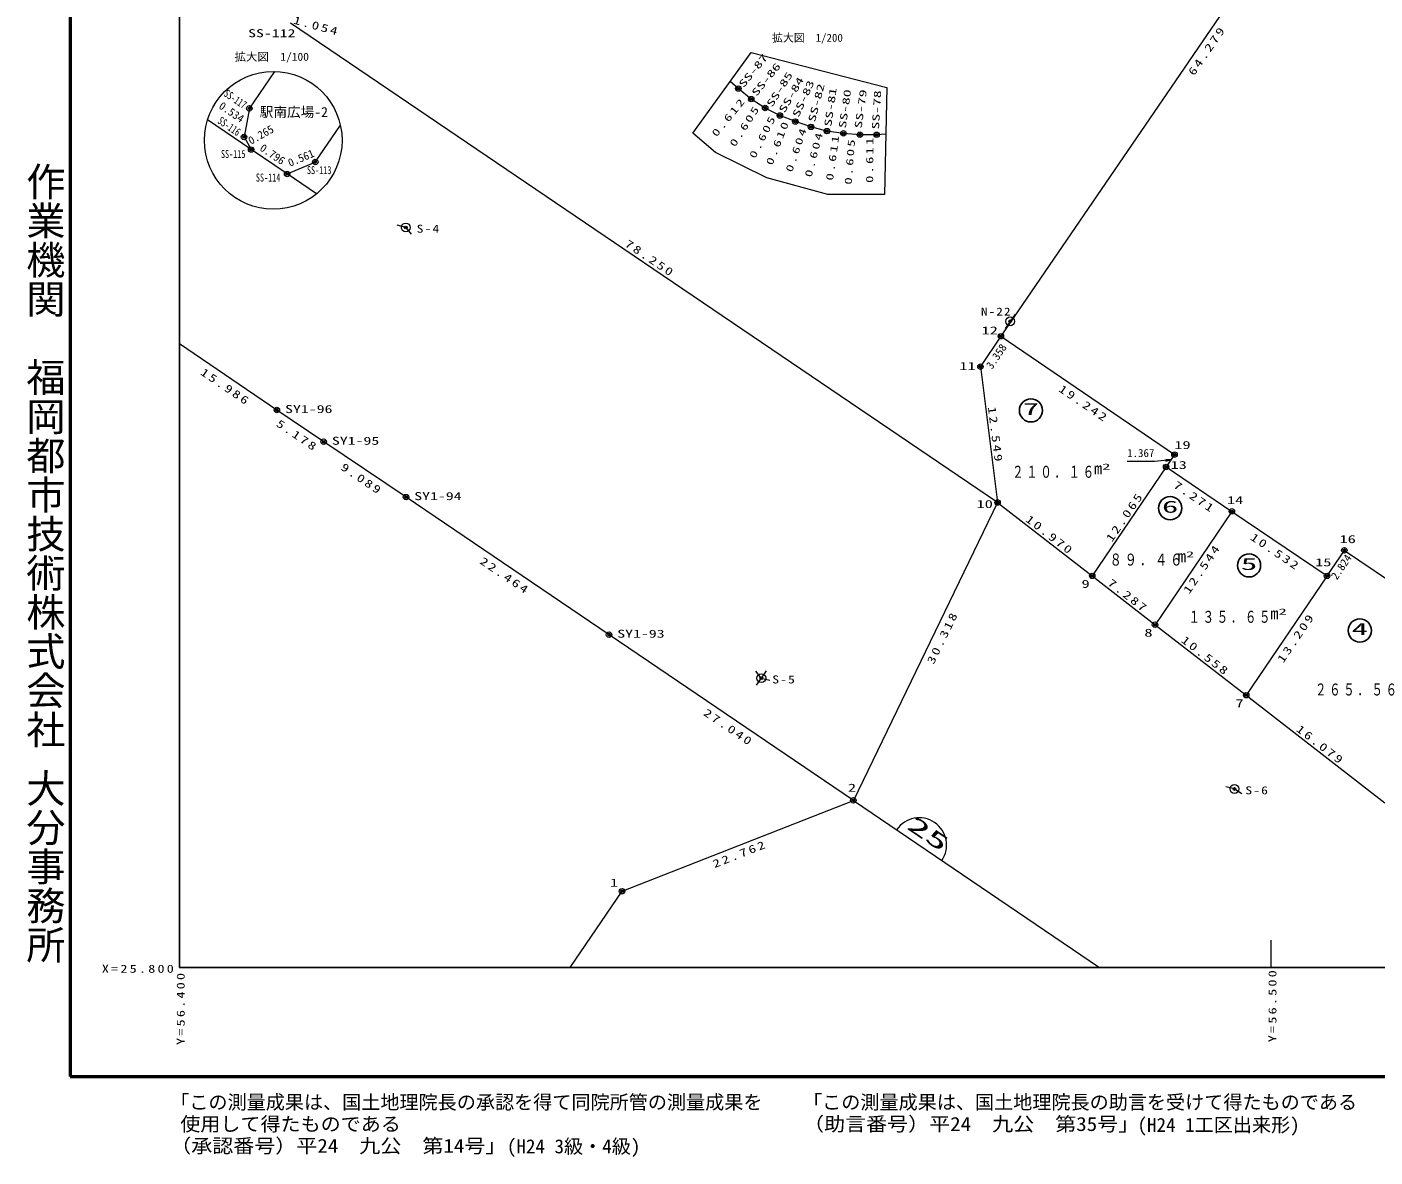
# Model space of a CAD drawing. Units: millimetres at full size, sheet at 1:500, with parts at other scales. Extents: x 56386042 to 56854500, y 25771750 to 26117216.
# Drawn here: x 56386042 to 56509521, y 25782630 to 25886160 of the extents above; entities that cross this region are included whole.
import ezdxf
from ezdxf.enums import TextEntityAlignment as Align

# ---------------------------------------------------------------- set-up
doc = ezdxf.new("R2010")
doc.units = ezdxf.units.MM
doc.header["$LTSCALE"] = 500
doc.header["$PDMODE"] = 32
doc.header["$PDSIZE"] = 250
doc.layers.add('レイヤ1', color=7, linetype='Continuous', lineweight=13)
doc.layers.add('基準点', color=7, linetype='Continuous', lineweight=13)
doc.styles.add('@ＭＳ ゴシック', font='')
doc.styles.add('ＭＳ ゴシック', font='')
doc.styles.add('ＭＳ 明朝', font='')
doc.styles.get('@ＭＳ ゴシック').set_extended_font_data('@MS Gothic')
doc.styles.get('ＭＳ ゴシック').set_extended_font_data('MS Gothic')
doc.styles.get('ＭＳ 明朝').set_extended_font_data('MS Mincho')

# ---------------------------------------------------------------- blocks, each defined once
blk = doc.blocks.new('open_arrow')
at = {"color": 0, "linetype": 'Continuous', "lineweight": -2}
blk.add_lwpolyline([(7.5, 1.25), (0, 0), (7.5, -1.25)], dxfattribs=at)

msp = doc.modelspace()

# ---------------------------------------------------------------- linework, layer by layer
at = {"layer": 'レイヤ1', "lineweight": 50}
for p, q in [((56390000, 26110000), (56390000, 25790000)), ((56390000, 25790000), (56810000, 25790000))]:
    msp.add_line(p, q, dxfattribs=at)
at = {"layer": 'レイヤ1', "lineweight": 25}
for p, q in [((56400000, 26100000), (56400000, 25800000)), ((56400000, 25800000), (56800000, 25800000))]:
    msp.add_line(p, q, dxfattribs=at)
at = {"layer": 'レイヤ1'}
for p, q in [((56511503, 25910909), (56475253, 25857827)), ((56474949, 25842593), (56410178, 25886499)), ((56447029.6, 25876445), (56452372.4, 25883823.2)), ((56452372.4, 25883823.2), (56464788.2, 25880617.5)), ((56408712.2, 25882079.1), (56406415.9, 25878707.1)), ((56451197.5, 25880514.1), (56450441.2, 25881156.3)), ((56452385, 25879549.1), (56451197.5, 25880514.1)), ((56464788.2, 25880617.5), (56464584.7, 25870796.8)), ((56406415.9, 25878707.1), (56405925.9, 25876082.1)), ((56453660, 25878734.1), (56452385, 25879549.1)), ((56455007.5, 25878049.1), (56453660, 25878734.1)), ((56406575.9, 25874926.5), (56402577.3, 25877636.9)), ((56456427.5, 25877491.6), (56455007.5, 25878049.1)), ((56457855, 25877001.6), (56456427.5, 25877491.6)), ((56412450.9, 25873787.1), (56414750, 25877161.2)), ((56449115.8, 25874664), (56447029.6, 25876445)), ((56459317.5, 25876621.6), (56457855, 25877001.6)), ((56460830, 25876409.1), (56459317.5, 25876621.6)), ((56462337.5, 25876291.6), (56460830, 25876409.1)), ((56463865, 25876284.1), (56462337.5, 25876291.6)), ((56464699.3, 25876325.1), (56463865, 25876284.1)), ((56405925.9, 25876082.1), (56406575.9, 25874926.5)), ((56409871.4, 25872692.8), (56406575.9, 25874926.5)), ((56409871.4, 25872692.8), (56412450.9, 25873787.1)), ((56453797.2, 25872323.3), (56449115.8, 25874664)), ((56412559.2, 25870870.9), (56409871.4, 25872692.8)), ((56459394.5, 25870796.8), (56453797.2, 25872323.3)), ((56464584.7, 25870796.8), (56459394.5, 25870796.8)), ((56475253, 25857827), (56473376, 25855043)), ((56475253, 25857827), (56491153, 25846990)), ((56408936, 25851068), (56400000, 25857135.7)), ((56473376, 25855043), (56474949, 25842593)), ((56413222, 25848162), (56408936, 25851068)), ((56420765, 25843092), (56413222, 25848162)), ((56491153, 25846990), (56490386, 25845858)), ((56490386, 25845858), (56483618, 25835870)), ((56489315.3, 25846339.7), (56486815.3, 25846339.7)), ((56490820.5, 25846499.3), (56489315.3, 25846339.7)), ((56490386, 25845858), (56496407, 25841781)), ((56439359, 25830486), (56420765, 25843092)), ((56474949, 25842593), (56461736, 25815306)), ((56474949, 25842593), (56483618, 25835870)), ((56496407, 25841781), (56489370, 25831397)), ((56496407, 25841781), (56505126, 25835873)), ((56505126, 25835873), (56506710, 25838211)), ((56506710, 25838211), (56520002, 25829201)), ((56483618, 25835870), (56489370, 25831397)), ((56505126, 25835873), (56497720, 25824935)), ((56489370, 25831397), (56497720, 25824935)), ((56461736, 25815306), (56439359, 25830486)), ((56497720, 25824935), (56510430, 25815087)), ((56440550, 25806983), (56461736, 25815306)), ((56461736, 25815306), (56484278.9, 25800000)), ((56435789.8, 25800000), (56440550, 25806983))]:
    msp.add_line(p, q, dxfattribs=at)
at = {"layer": 'レイヤ1', "lineweight": 18}
for p, q in [((56490820.5, 25846499.3), (56490820.4, 25846499.3)), ((56490820.5, 25846499.3), (56490820.4, 25846499.3)), ((56490820.5, 25846499.3), (56490820.4, 25846499.3)), ((56500000, 25800000), (56500000, 25802500))]:
    msp.add_line(p, q, dxfattribs=at)
at = {"layer": 'レイヤ1'}
for centre, radius in [((56408600.3, 25875776.4), 6303.8), ((56451197.5, 25880514.1), 250), ((56406415.9, 25878707.1), 250), ((56452385, 25879549.1), 250), ((56453660, 25878734.1), 250), ((56455007.5, 25878049.1), 250), ((56456427.5, 25877491.6), 250), ((56405925.9, 25876082.1), 250), ((56457855, 25877001.6), 250), ((56459317.5, 25876621.6), 250), ((56460830, 25876409.1), 250), ((56462337.5, 25876291.6), 250), ((56463865, 25876284.1), 250), ((56406575.9, 25874926.5), 250), ((56412450.9, 25873787.1), 250), ((56409871.4, 25872692.8), 250), ((56475253, 25857827), 250), ((56473376, 25855043), 250), ((56408936, 25851068), 250), ((56413222, 25848162), 250), ((56491153, 25846990), 250), ((56490386, 25845858), 250), ((56420765, 25843092), 250), ((56474949, 25842593), 250), ((56496407, 25841781), 250), ((56506710, 25838211), 250), ((56483618, 25835870), 250), ((56505126, 25835873), 250), ((56439359, 25830486), 250), ((56489370, 25831397), 250), ((56497720, 25824935), 250), ((56461736, 25815306), 250), ((56440550, 25806983), 250)]:
    msp.add_circle(centre, radius, dxfattribs=at)
at = {"layer": 'レイヤ1', "lineweight": 25}
for centre in [(56478002.3, 25851030.2), (56490754.4, 25842075.4), (56497982.2, 25836832.1), (56508129.6, 25830866.3)]:
    msp.add_circle(centre, 1060.7, dxfattribs=at)
at = {"layer": 'レイヤ1', "lineweight": 18}
msp.add_arc((56467771.2, 25811208.3), 2500, 325.82454, 145.82454, dxfattribs=at)
at = {"layer": 'レイヤ1'}
for p in [(56451197.5, 25880514.1), (56406415.9, 25878707.1), (56452385, 25879549.1), (56453660, 25878734.1), (56455007.5, 25878049.1), (56456427.5, 25877491.6), (56457855, 25877001.6), (56459317.5, 25876621.6), (56460830, 25876409.1), (56462337.5, 25876291.6), (56463865, 25876284.1), (56405925.9, 25876082.1), (56406575.9, 25874926.5), (56412450.9, 25873787.1), (56409871.4, 25872692.8), (56475253, 25857827), (56473376, 25855043), (56408936, 25851068), (56413222, 25848162), (56491153, 25846990), (56490386, 25845858), (56420765, 25843092), (56474949, 25842593), (56496407, 25841781), (56506710, 25838211), (56483618, 25835870), (56505126, 25835873), (56439359, 25830486), (56489370, 25831397), (56497720, 25824935), (56461736, 25815306), (56440550, 25806983)]:
    msp.add_point(p, dxfattribs=at)
at = {"layer": '基準点'}
for p, q in [((56420736, 25867797), (56419961.2, 25867996.2)), ((56420736, 25867797), (56421231.5, 25867168.9)), ((56476099.2, 25859189.8), (56475641.6, 25858533.6)), ((56476550.4, 25859850.4), (56476099.2, 25859189.8)), ((56453307, 25826506), (56452811.5, 25827134.1)), ((56453764.6, 25827162.2), (56453307, 25826506)), ((56453307, 25826506), (56452849, 25825850.1)), ((56453307, 25826506), (56454085.9, 25826323.4)), ((56496640, 25816349), (56495861.1, 25816531.6)), ((56496640, 25816349), (56497324, 25815934.1))]:
    msp.add_line(p, q, dxfattribs=at)
for centre in [(56420736, 25867797), (56476099, 25859190), (56453307, 25826506), (56496640, 25816349)]:
    msp.add_circle(centre, 400, dxfattribs=at)
for p in [(56420736, 25867797), (56476099, 25859190), (56453307, 25826506), (56496640, 25816349)]:
    msp.add_point(p, dxfattribs=at)

# ---------------------------------------------------------------- block references
at = {"layer": 'レイヤ1', "lineweight": 18, "xscale": 62.8, "yscale": 62.8, "rotation": 186.1}
msp.add_blockref('open_arrow', (56490820.5, 25846499.3), dxfattribs=at)

# ---------------------------------------------------------------- texts
at = {"layer": 'レイヤ1', "style": 'ＭＳ ゴシック'}
for s, height, width, p in [('SS-112', 733.1, 1.45, (56406297.5, 25885002.9)), ('拡大図\u30001/100', 733.1, 1.05, (56405049, 25882839.8)), ('SS-115', 733.1, 0.75, (56403809.3, 25873938.1)), ('SS-114', 733.1, 0.75, (56407007, 25871777.6)), ('SS-113', 733.1, 0.75, (56411687.1, 25872456.7)), ('12', 733.1, 1.5, (56473478, 25857768)), ('11', 733.1, 1.5, (56471442.9, 25854513.5)), ('SY1-96', 733.1, 1.45, (56409686.5, 25850568)), ('7', 1100, 2, (56477252.3, 25850280.2)), ('SY1-95', 733.1, 1.45, (56413972.5, 25847662)), ('19', 733.1, 1.5, (56491135.7, 25847275.2)), ('2', 549.9, 2, (56484529.2, 25845437.6)), ('13', 733.1, 1.5, (56490787.5, 25845445.2)), ('SY1-94', 733.1, 1.45, (56421515.5, 25842592)), ('14', 733.1, 1.5, (56495963.4, 25842221.8)), ('10', 733.1, 1.5, (56473019.3, 25841868)), ('6', 1100, 2, (56490004.4, 25841325.4)), ('16', 733.1, 1.5, (56506266.4, 25838651.8)), ('2', 549.9, 2, (56492207.5, 25837397.1)), ('5', 1100, 2, (56497232.2, 25836082.1)), ('15', 733.1, 1.5, (56504031.1, 25836530.9)), ('9', 733.1, 1.5, (56482636.7, 25834552.2)), ('2', 549.9, 2, (56500685.3, 25832153.8)), ('SY1-93', 733.1, 1.45, (56440109.5, 25829986)), ('8', 733.1, 1.5, (56488388.7, 25830079.2)), ('4', 1100, 2, (56507379.6, 25830116.3)), ('7', 733.1, 1.5, (56496738.7, 25823617.2)), ('2', 733.1, 1.5, (56461243.8, 25815879.2)), ('1', 733.1, 1.5, (56439450.9, 25807176.6)), (' 使用して得たものである', 1283, 1.05, (56399164.2, 25784630.9)), ('（助言番号）平24\u3000九公\u3000第35号」', 1283, 1.1, (56457129.2, 25784632.1)), ('（承認番号）平24\u3000九公\u3000第14号」', 1283, 1.1, (56399164.2, 25782630.9))]:
    msp.add_text(s, height=height, dxfattribs=dict(at, width=width)).set_placement(p, align=Align.BOTTOM_LEFT)
at = {"layer": 'レイヤ1'}
for s, height, style, p in [('拡大図\u30001/200', 733.1, 'ＭＳ ゴシック', (56454279.6, 25884582.9)), ('駅南広場-2', 916.4, 'ＭＳ ゴシック', (56407364.1, 25877633.4)), ('1.367', 733.1, 'ＭＳ ゴシック', (56486815.3, 25846539.7)), ('m', 1100, 'ＭＳ ゴシック', (56483779.2, 25844837.6)), ('m', 1100, 'ＭＳ ゴシック', (56491457.5, 25836797.1)), ('m', 1100, 'ＭＳ ゴシック', (56499935.3, 25831553.8)), ('「この測量成果は、国土地理院長の承認を得て同院所管の測量成果を', 1283, 'ＭＳ ゴシック', (56399164.2, 25786630.9)), ('「この測量成果は、国土地理院長の助言を受けて得たものである', 1283, 'ＭＳ ゴシック', (56457129.2, 25786632.1)), ('(H24 1工区出来形)', 1283, 'ＭＳ 明朝', (56487760, 25784550.7)), ('(H24 3級・4級)', 1283, 'ＭＳ 明朝', (56429999.2, 25782586.9))]:
    msp.add_text(s, height=height, dxfattribs=dict(at, style=style)).set_placement(p, align=Align.BOTTOM_LEFT)
at = {"layer": 'レイヤ1', "style": 'ＭＳ ゴシック'}
for s, height, rotation, width, p in [('SS-87', 659.8, 50.902, 1.6, (56451840.6, 25880419)), ('SS-86', 659.8, 50.902, 1.6, (56453019.5, 25879624.6)), ('SS-85', 659.8, 57.413, 1.6, (56454456.5, 25878645.5)), ('SS-84', 659.8, 60.038, 1.6, (56455609.4, 25878124)), ('SS-83', 659.8, 65.852, 1.6, (56456898.5, 25877732.3)), ('SS-117', 733.1, 325.869, 0.75, (56403873.5, 25879701.6)), ('SS-82', 659.8, 75.435, 1.6, (56458408.3, 25877342.8)), ('SS-81', 659.8, 82.003, 1.6, (56459909, 25876963.8)), ('SS-80', 659.8, 82.003, 1.6, (56461236.4, 25876810.2)), ('SS-79', 659.8, 82.003, 1.6, (56462680.5, 25876797.6)), ('SS-78', 659.8, 86.696, 1.6, (56464279.3, 25876740.2)), ('SS-116', 733.1, 325.869, 0.75, (56403311.7, 25877210.3)), ('25', 1466, 325.825, 2, (56466280.5, 25812408.5))]:
    msp.add_text(s, height=height, rotation=rotation, dxfattribs=dict(at, width=width)).set_placement(p, align=Align.BOTTOM_LEFT)
at = {"layer": 'レイヤ1'}
for s, height, rotation, style, p in [('0.534', 733.1, 325.869, 'ＭＳ ゴシック', (56403428.4, 25878572.9)), ('0.265', 733.1, 29.358, 'ＭＳ ゴシック', (56406670.4, 25875166.6)), ('0.796', 733.1, 325.869, 'ＭＳ ゴシック', (56407175.1, 25874714.5)), ('0.561', 733.1, 22.989, 'ＭＳ ゴシック', (56410225.4, 25873131.3)), ('作業機関\u3000福岡都市技術株式会社 大分事務所', 2629, 270, '@ＭＳ ゴシック', (56385626.1, 25873813.4)), ('3.358', 733.1, 56.012, 'ＭＳ ゴシック', (56474618.7, 25854619.9)), ('2.824', 733.1, 55.882, 'ＭＳ ゴシック', (56506210.3, 25835334.1))]:
    msp.add_text(s, height=height, rotation=rotation, dxfattribs=dict(at, style=style)).set_placement(p, align=Align.BOTTOM_LEFT)
at = {"layer": 'レイヤ1', "attachment_point": 7, "style": 'ＭＳ ゴシック'}
for s, insert, char_height, rotation in [('\\T1.29;\\W1.35;1.054', (56410378, 25886471.9), 733.1, 344.645), ('\\T1.3;\\W1.35;64.279', (56492959.1, 25881626.7), 733.1, 55.671), ('\\T1.29;\\W1.5;0.612', (56449215.8, 25876030.5), 659.8, 50.902), ('\\T1.29;\\W1.5;0.605', (56450908.7, 25875105.5), 659.8, 57.413), ('\\T1.29;\\W1.5;0.605', (56452752.9, 25874043.7), 659.8, 63.054), ('\\T1.29;\\W1.5;0.610', (56454324.9, 25873433.6), 659.8, 68.565), ('\\T1.29;\\W1.5;0.604', (56456136.5, 25872797.5), 659.8, 71.055), ('\\T1.29;\\W1.5;0.604', (56457909.6, 25872345.6), 659.8, 75.435), ('\\T1.29;\\W1.5;0.611', (56459877.4, 25872050.5), 659.8, 82.003), ('\\T1.29;\\W1.5;0.605', (56461587, 25871691.8), 659.8, 85.543), ('\\T1.29;\\W1.5;0.611', (56463559.6, 25871866.6), 659.8, 89.719), ('\\T1.3;\\W1.35;78.250', (56440732.5, 25866120.3), 733.1, 325.868), ('\\T1.3;\\W1.35;15.986', (56401853.7, 25854354.9), 733.1, 325.823), ('\\T1.3;\\W1.35;19.242', (56480461.4, 25852824.9), 733.1, 325.723), ('\\T1.3;\\W1.35;12.549', (56474047.6, 25851323.4), 733.1, 277.201), ('\\T1.29;\\W1.35;5.178', (56408794.7, 25849642.2), 733.1, 325.862), ('\\T1.29;\\W1.35;9.089', (56414703.8, 25845647.6), 733.1, 326.093), ('\\T1.29;\\W1.35;7.271', (56490984.8, 25844003.3), 733.1, 325.897), ('\\T1.3;\\W1.35;12.065', (56485434, 25838906.6), 733.1, 55.878), ('\\T1.3;\\W1.35;10.970', (56477430.5, 25840921.6), 733.1, 322.206), ('\\T1.3;\\W1.35;10.532', (56498023.7, 25839236), 733.1, 325.878), ('\\T1.3;\\W1.35;12.544', (56492514.5, 25834161.3), 733.1, 55.875), ('\\T1.3;\\W1.35;22.464', (56427446.5, 25837040.6), 733.1, 325.864), ('\\T1.29;\\W1.35;7.287', (56484959, 25835080.5), 733.1, 322.13), ('\\T1.3;\\W1.35;30.318', (56469108, 25827709.4), 733.1, 64.163), ('\\T1.3;\\W1.35;13.209', (56501122.2, 25827830.9), 733.1, 55.899), ('\\T1.3;\\W1.35;10.558', (56491690.3, 25829854.2), 733.1, 322.264), ('\\T1.3;\\W1.35;27.040', (56447932.5, 25823148.2), 733.1, 325.848), ('\\T1.3;\\W1.35;16.079', (56502221.3, 25821700.3), 733.1, 322.231), ('\\T1.3;\\W1.35;22.762', (56449032, 25809087.1), 733.1, 21.448), ('\\T1.31;\\W1.3;Y=56.500', (56500500, 25793150), 733.1, 90), ('\\T1.31;\\W1.3;Y=56.400', (56400500, 25792900), 733.1, 90)]:
    msp.add_mtext(s, dxfattribs=dict(at, insert=insert, char_height=char_height, rotation=rotation))
for s, insert, char_height in [('\\T1.23;\\W0.7;２１０．１６', (56476279.2, 25844837.6), 1100), ('\\T1.23;\\W0.75;８９．４６', (56485207.5, 25836797.1), 1100), ('\\T1.23;\\W0.7;１３５．６５', (56492435.3, 25831553.8), 1100), ('\\T1.23;\\W0.7;２６５．５６', (56504025.9, 25824895.4), 1100), ('\\T1.31;\\W1.3;X=25.800', (56392900, 25799500), 733.1)]:
    msp.add_mtext(s, dxfattribs=dict(at, insert=insert, char_height=char_height))
at = {"layer": '基準点', "char_height": 733.1, "attachment_point": 7, "style": 'ＭＳ ゴシック'}
for s, insert in [('\\T1.16;\\W1.25;S-4', (56421736.5, 25867297)), ('\\T1.17;\\W1.2;N-22', (56473430.2, 25859714)), ('\\T1.16;\\W1.25;S-5', (56454307.5, 25826006)), ('\\T1.16;\\W1.25;S-6', (56497640.5, 25815849))]:
    msp.add_mtext(s, dxfattribs=dict(at, insert=insert))

doc.saveas('drawing.dxf')
